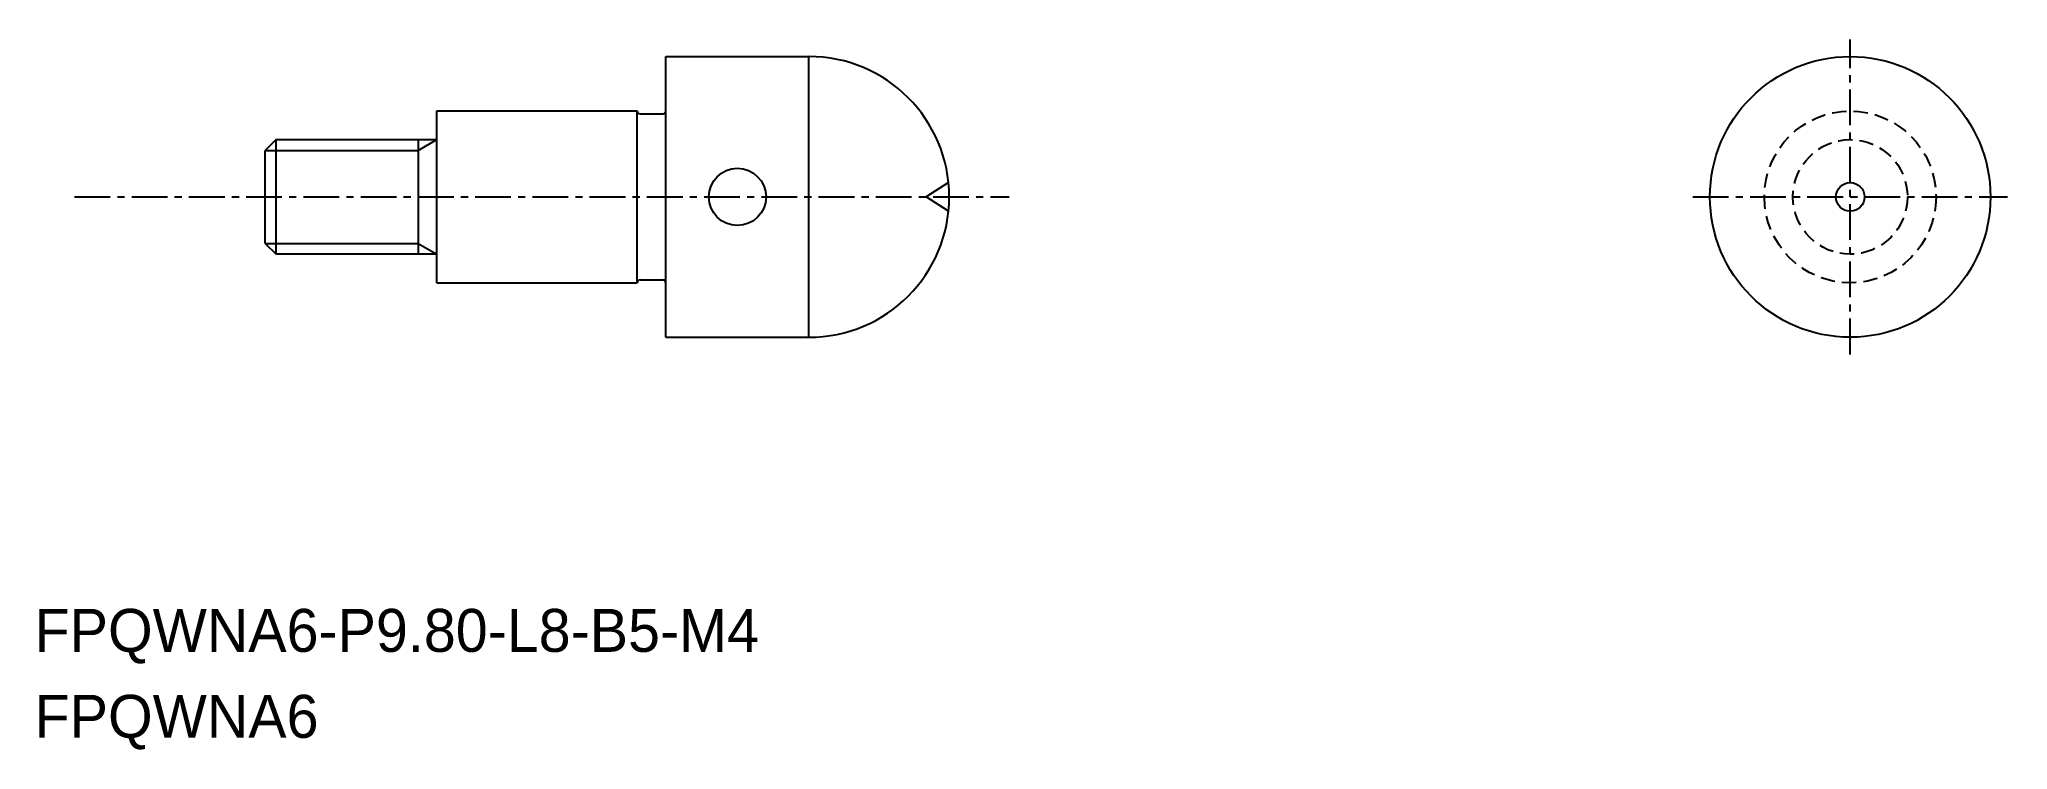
# Model space of a CAD drawing. Extents: x -1864.2 to -1795.5, y -453.5 to -428.7.
import ezdxf

# ---------------------------------------------------------------- set-up
doc = ezdxf.new("R2010")
doc.units = 0
doc.linetypes.add('CENTER', pattern=[2, 1.25, -0.25, 0.25, -0.25])
doc.linetypes.add('DASHED', pattern=[0.75, 0.5, -0.25])
doc.layers.get('0').update_dxf_attribs({"linetype": 'CONTINUOUS'})
doc.layers.add('CENTER', color=1, linetype='CENTER')

msp = doc.modelspace()

# ---------------------------------------------------------------- linework, layer by layer
for p, q in [((-1842.357, -431.178), (-1842.357, -429.278)), ((-1842.357, -429.278), (-1837.357, -429.278)), ((-1837.357, -439.078), (-1837.357, -429.278)), ((-1850.357, -437.178), (-1850.357, -431.178)), ((-1850.357, -431.178), (-1843.357, -431.178)), ((-1843.357, -437.178), (-1843.357, -431.178)), ((-1842.357, -437.178), (-1842.357, -431.178)), ((-1843.257, -431.278), (-1842.457, -431.278)), ((-1850.357, -437.178), (-1843.357, -437.178)), ((-1843.257, -437.078), (-1842.457, -437.078)), ((-1842.357, -439.078), (-1842.357, -437.178)), ((-1842.357, -439.078), (-1837.357, -439.078))]:
    msp.add_line(p, q)
at = {"color": 7, "linetype": 'CONTINUOUS'}
for p, q in [((-1855.978, -432.178), (-1856.357, -432.557)), ((-1856.357, -435.799), (-1856.357, -432.557)), ((-1855.978, -432.178), (-1850.357, -432.178)), ((-1855.978, -436.178), (-1855.978, -432.178)), ((-1851.013, -432.178), (-1851.013, -436.178)), ((-1856.357, -435.799), (-1855.978, -436.178)), ((-1850.357, -436.178), (-1855.978, -436.178))]:
    msp.add_line(p, q, dxfattribs=at)
at = {"color": 3, "linetype": 'CONTINUOUS'}
for p, q in [((-1856.357, -432.557), (-1851.013, -432.557)), ((-1851.013, -432.557), (-1850.357, -432.178)), ((-1856.357, -435.799), (-1851.013, -435.799)), ((-1851.013, -435.799), (-1850.357, -436.178))]:
    msp.add_line(p, q, dxfattribs=at)
at = {"color": 3}
for p in [(-1832.486, -433.679), (-1832.486, -434.678)]:
    msp.add_line(p, (-1833.257, -434.178), dxfattribs=at)
for centre, radius in [((-1800.977, -434.178), 4.9), ((-1839.857, -434.178), 1), ((-1800.977, -434.178), 0.5)]:
    msp.add_circle(centre, radius)
at = {"color": 3, "linetype": 'DASHED'}
for radius in [3, 2]:
    msp.add_circle((-1800.977, -434.178), radius, dxfattribs=at)
for centre, radius, start, end in [((-1837.357, -434.178), 4.9, 270, 90), ((-1843.257, -431.178), 0.1, 180, 270), ((-1842.457, -431.178), 0.1, 270, 0), ((-1843.257, -437.178), 0.1, 90, 180), ((-1842.457, -437.178), 0.1, 0, 90)]:
    msp.add_arc(centre, radius, start, end)
at = {"layer": 'CENTER', "color": 1, "linetype": 'CENTER'}
for p, q in [((-1800.977, -439.678), (-1800.977, -428.678)), ((-1863.02, -434.178), (-1830.357, -434.178)), ((-1806.477, -434.178), (-1795.477, -434.178))]:
    msp.add_line(p, q, dxfattribs=at)

# ---------------------------------------------------------------- texts
for s, p in [('FPQWNA6-P9.80-L8-B5-M4', (-1864.411, -450.061)), ('FPQWNA6', (-1864.411, -453.061))]:
    msp.add_text(s, height=1.5).set_placement(p)

doc.saveas('drawing.dxf')
